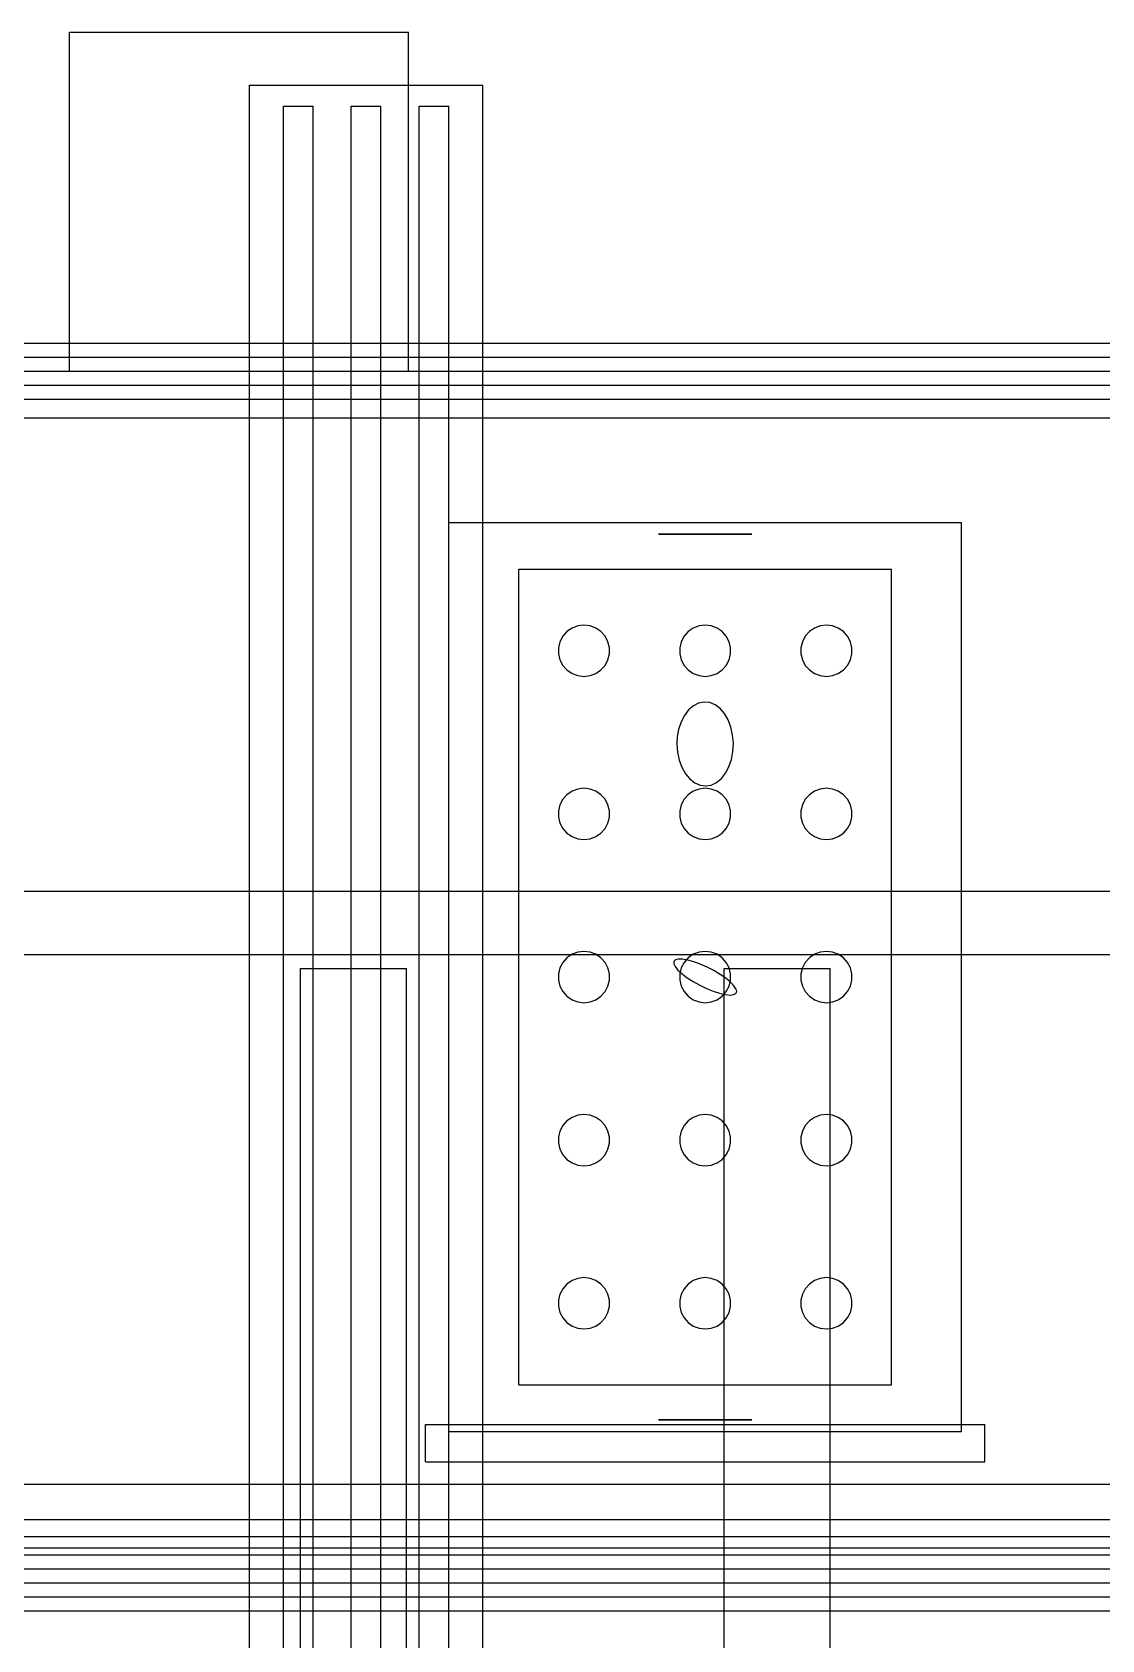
# Model space of a CAD drawing. Header units: millimetres. Extents: x -1355 to 669, y -1138 to 733.
# Drawn here: x -413.58 to -388.34, y 34.16 to 72.1 of the extents above; entities that cross this region are included whole.
import ezdxf

# ---------------------------------------------------------------- set-up
doc = ezdxf.new("R2010")
doc.units = ezdxf.units.MM
doc.layers.add('HIDDEN', color=8, linetype='Continuous')

msp = doc.modelspace()

# ---------------------------------------------------------------- linework, layer by layer
at = {"layer": 'HIDDEN'}
for points in [[(-412.7, 72.1), (-404.7, 72.1)], [(-412.7, 72.1), (-404.7, 72.1)], [(-412.7, 64.1), (-412.7, 72.1)], [(-412.7, 64.1), (-412.7, 72.1)], [(-404.7, 64.1), (-404.7, 72.1)], [(-404.7, 64.1), (-404.7, 72.1)], [(-408.45, 70.85), (-402.95, 70.85)], [(-408.45, 70.85), (-402.95, 70.85)], [(-408.45, 7.13), (-408.45, 70.85)], [(-408.45, 7.13), (-408.45, 70.85)], [(-402.95, 7.13), (-402.95, 70.85)], [(-402.95, 7.13), (-402.95, 70.85)], [(-407.65, 70.35), (-406.95, 70.35)], [(-407.65, 70.35), (-406.95, 70.35)], [(-407.65, 7.63), (-407.65, 70.35)], [(-407.65, 7.63), (-407.65, 70.35)], [(-406.95, 7.63), (-406.95, 70.35)], [(-406.95, 7.63), (-406.95, 70.35)], [(-406.05, 70.35), (-405.35, 70.35)], [(-406.05, 70.35), (-405.35, 70.35)], [(-406.05, 7.63), (-406.05, 70.35)], [(-406.05, 7.63), (-406.05, 70.35)], [(-405.35, 7.63), (-405.35, 70.35)], [(-405.35, 7.63), (-405.35, 70.35)], [(-404.45, 70.35), (-403.75, 70.35)], [(-404.45, 70.35), (-403.75, 70.35)], [(-404.45, 7.63), (-404.45, 70.35)], [(-404.45, 7.63), (-404.45, 70.35)], [(-403.75, 7.63), (-403.75, 70.35)], [(-403.75, 7.63), (-403.75, 70.35)], [(-432.9, 64.76), (-306.4, 64.76)], [(-432.9, 64.76), (-306.4, 64.76)], [(-432.9, 64.76), (-306.4, 64.76)], [(-432.9, 64.76), (-306.4, 64.76)], [(-432.9, 64.43), (-306.4, 64.43)], [(-432.9, 64.43), (-306.4, 64.43)], [(-432.9, 64.1), (-306.4, 64.1)], [(-432.9, 64.1), (-306.4, 64.1)], [(-432.9, 64.1), (-306.4, 64.1)], [(-432.9, 64.1), (-306.4, 64.1)], [(-432.9, 63.77), (-306.4, 63.77)], [(-432.9, 63.77), (-306.4, 63.77)], [(-412.7, 64.1), (-404.7, 64.1)], [(-412.7, 64.1), (-404.7, 64.1)], [(-432.9, 63.44), (-306.4, 63.44)], [(-432.9, 63.44), (-306.4, 63.44)], [(-432.9, 63.44), (-306.4, 63.44)], [(-432.9, 63.44), (-306.4, 63.44)], [(-432.9, 63), (-386.15, 63)], [(-432.9, 63), (-386.15, 63)], [(-403.75, 60.525), (-391.65, 60.525)], [(-403.75, 60.525), (-391.65, 60.525)], [(-403.75, 39.075), (-403.75, 60.525)], [(-403.75, 39.075), (-403.75, 60.525)], [(-391.65, 39.075), (-391.65, 60.525)], [(-391.65, 39.075), (-391.65, 60.525)], [(-398.8, 60.25), (-398.792, 60.25)], [(-398.792, 60.25), (-398.8, 60.25)], [(-398.792, 60.25), (-398.729, 60.25)], [(-398.729, 60.25), (-398.792, 60.25)], [(-398.729, 60.25), (-398.605, 60.25)], [(-398.605, 60.25), (-398.729, 60.25)], [(-398.605, 60.25), (-398.429, 60.25)], [(-398.429, 60.25), (-398.605, 60.25)], [(-398.429, 60.25), (-398.211, 60.25)], [(-398.211, 60.25), (-398.429, 60.25)], [(-398.211, 60.25), (-397.963, 60.25)], [(-397.963, 60.25), (-398.211, 60.25)], [(-397.963, 60.25), (-397.7, 60.25)], [(-397.7, 60.25), (-397.963, 60.25)], [(-397.437, 60.25), (-397.7, 60.25)], [(-397.7, 60.25), (-397.437, 60.25)], [(-397.189, 60.25), (-397.437, 60.25)], [(-397.437, 60.25), (-397.189, 60.25)], [(-396.971, 60.25), (-397.189, 60.25)], [(-397.189, 60.25), (-396.971, 60.25)], [(-396.795, 60.25), (-396.971, 60.25)], [(-396.971, 60.25), (-396.795, 60.25)], [(-396.671, 60.25), (-396.795, 60.25)], [(-396.795, 60.25), (-396.671, 60.25)], [(-396.608, 60.25), (-396.671, 60.25)], [(-396.671, 60.25), (-396.608, 60.25)], [(-396.6, 60.25), (-396.608, 60.25)], [(-396.608, 60.25), (-396.6, 60.25)], [(-402.1, 59.425), (-393.3, 59.425)], [(-402.1, 59.425), (-393.3, 59.425)], [(-402.1, 40.175), (-402.1, 59.425)], [(-402.1, 40.175), (-402.1, 59.425)], [(-402.1, 59.425), (-393.3, 59.425)], [(-402.1, 59.425), (-393.3, 59.425)], [(-402.1, 40.175), (-402.1, 59.425)], [(-402.1, 40.175), (-402.1, 59.425)], [(-402.1, 59.425), (-393.3, 59.425)], [(-402.1, 59.425), (-393.3, 59.425)], [(-402.1, 40.175), (-402.1, 59.425)], [(-402.1, 40.175), (-402.1, 59.425)], [(-402.1, 59.425), (-393.3, 59.425)], [(-402.1, 59.425), (-393.3, 59.425)], [(-402.1, 40.175), (-402.1, 59.425)], [(-402.1, 40.175), (-402.1, 59.425)], [(-402.1, 59.425), (-393.3, 59.425)], [(-402.1, 59.425), (-393.3, 59.425)], [(-402.1, 40.175), (-402.1, 59.425)], [(-402.1, 40.175), (-402.1, 59.425)], [(-402.1, 59.425), (-393.3, 59.425)], [(-402.1, 59.425), (-393.3, 59.425)], [(-402.1, 40.175), (-402.1, 59.425)], [(-402.1, 40.175), (-402.1, 59.425)], [(-402.1, 59.425), (-393.3, 59.425)], [(-402.1, 59.425), (-393.3, 59.425)], [(-402.1, 40.175), (-402.1, 59.425)], [(-402.1, 40.175), (-402.1, 59.425)], [(-402.1, 59.425), (-393.3, 59.425)], [(-402.1, 59.425), (-393.3, 59.425)], [(-402.1, 40.175), (-402.1, 59.425)], [(-402.1, 40.175), (-402.1, 59.425)], [(-402.1, 59.425), (-393.3, 59.425)], [(-402.1, 59.425), (-393.3, 59.425)], [(-402.1, 40.175), (-402.1, 59.425)], [(-402.1, 40.175), (-402.1, 59.425)], [(-402.1, 59.425), (-393.3, 59.425)], [(-402.1, 59.425), (-393.3, 59.425)], [(-402.1, 40.175), (-402.1, 59.425)], [(-402.1, 40.175), (-402.1, 59.425)], [(-402.1, 59.425), (-393.3, 59.425)], [(-402.1, 59.425), (-393.3, 59.425)], [(-402.1, 40.175), (-402.1, 59.425)], [(-402.1, 40.175), (-402.1, 59.425)], [(-402.1, 59.425), (-393.3, 59.425)], [(-402.1, 59.425), (-393.3, 59.425)], [(-402.1, 40.175), (-402.1, 59.425)], [(-402.1, 40.175), (-402.1, 59.425)], [(-402.1, 59.425), (-393.3, 59.425)], [(-402.1, 59.425), (-393.3, 59.425)], [(-402.1, 40.175), (-402.1, 59.425)], [(-402.1, 40.175), (-402.1, 59.425)], [(-402.1, 59.425), (-393.3, 59.425)], [(-402.1, 59.425), (-393.3, 59.425)], [(-402.1, 40.175), (-402.1, 59.425)], [(-402.1, 40.175), (-402.1, 59.425)], [(-402.1, 59.425), (-393.3, 59.425)], [(-402.1, 59.425), (-393.3, 59.425)], [(-402.1, 40.175), (-402.1, 59.425)], [(-402.1, 40.175), (-402.1, 59.425)], [(-402.1, 59.425), (-393.3, 59.425)], [(-402.1, 59.425), (-393.3, 59.425)], [(-402.1, 40.175), (-402.1, 59.425)], [(-402.1, 40.175), (-402.1, 59.425)], [(-402.1, 59.425), (-393.3, 59.425)], [(-402.1, 59.425), (-393.3, 59.425)], [(-402.1, 40.175), (-402.1, 59.425)], [(-402.1, 40.175), (-402.1, 59.425)], [(-402.1, 59.425), (-393.3, 59.425)], [(-402.1, 59.425), (-393.3, 59.425)], [(-402.1, 40.175), (-402.1, 59.425)], [(-402.1, 40.175), (-402.1, 59.425)], [(-402.1, 59.425), (-393.3, 59.425)], [(-402.1, 59.425), (-393.3, 59.425)], [(-402.1, 40.175), (-402.1, 59.425)], [(-402.1, 40.175), (-402.1, 59.425)], [(-402.1, 59.425), (-393.3, 59.425)], [(-402.1, 59.425), (-393.3, 59.425)], [(-402.1, 40.175), (-402.1, 59.425)], [(-402.1, 40.175), (-402.1, 59.425)], [(-402.1, 59.425), (-393.3, 59.425)], [(-402.1, 59.425), (-393.3, 59.425)], [(-402.1, 40.175), (-402.1, 59.425)], [(-402.1, 40.175), (-402.1, 59.425)], [(-402.1, 59.425), (-393.3, 59.425)], [(-402.1, 59.425), (-393.3, 59.425)], [(-402.1, 40.175), (-402.1, 59.425)], [(-402.1, 40.175), (-402.1, 59.425)], [(-402.1, 59.425), (-393.3, 59.425)], [(-402.1, 59.425), (-393.3, 59.425)], [(-402.1, 40.175), (-402.1, 59.425)], [(-402.1, 40.175), (-402.1, 59.425)], [(-402.1, 59.425), (-393.3, 59.425)], [(-402.1, 59.425), (-393.3, 59.425)], [(-402.1, 40.175), (-402.1, 59.425)], [(-402.1, 40.175), (-402.1, 59.425)], [(-402.1, 59.425), (-393.3, 59.425)], [(-402.1, 59.425), (-393.3, 59.425)], [(-402.1, 40.175), (-402.1, 59.425)], [(-402.1, 40.175), (-402.1, 59.425)], [(-402.1, 59.425), (-393.3, 59.425)], [(-402.1, 59.425), (-393.3, 59.425)], [(-402.1, 40.175), (-402.1, 59.425)], [(-402.1, 40.175), (-402.1, 59.425)], [(-393.3, 40.175), (-393.3, 59.425)], [(-393.3, 40.175), (-393.3, 59.425)], [(-393.3, 40.175), (-393.3, 59.425)], [(-393.3, 40.175), (-393.3, 59.425)], [(-393.3, 40.175), (-393.3, 59.425)], [(-393.3, 40.175), (-393.3, 59.425)], [(-393.3, 40.175), (-393.3, 59.425)], [(-393.3, 40.175), (-393.3, 59.425)], [(-393.3, 40.175), (-393.3, 59.425)], [(-393.3, 40.175), (-393.3, 59.425)], [(-393.3, 40.175), (-393.3, 59.425)], [(-393.3, 40.175), (-393.3, 59.425)], [(-393.3, 40.175), (-393.3, 59.425)], [(-393.3, 40.175), (-393.3, 59.425)], [(-393.3, 40.175), (-393.3, 59.425)], [(-393.3, 40.175), (-393.3, 59.425)], [(-393.3, 40.175), (-393.3, 59.425)], [(-393.3, 40.175), (-393.3, 59.425)], [(-393.3, 40.175), (-393.3, 59.425)], [(-393.3, 40.175), (-393.3, 59.425)], [(-393.3, 40.175), (-393.3, 59.425)], [(-393.3, 40.175), (-393.3, 59.425)], [(-393.3, 40.175), (-393.3, 59.425)], [(-393.3, 40.175), (-393.3, 59.425)], [(-393.3, 40.175), (-393.3, 59.425)], [(-393.3, 40.175), (-393.3, 59.425)], [(-393.3, 40.175), (-393.3, 59.425)], [(-393.3, 40.175), (-393.3, 59.425)], [(-393.3, 40.175), (-393.3, 59.425)], [(-393.3, 40.175), (-393.3, 59.425)], [(-393.3, 40.175), (-393.3, 59.425)], [(-393.3, 40.175), (-393.3, 59.425)], [(-393.3, 40.175), (-393.3, 59.425)], [(-393.3, 40.175), (-393.3, 59.425)], [(-393.3, 40.175), (-393.3, 59.425)], [(-393.3, 40.175), (-393.3, 59.425)], [(-393.3, 40.175), (-393.3, 59.425)], [(-393.3, 40.175), (-393.3, 59.425)], [(-393.3, 40.175), (-393.3, 59.425)], [(-393.3, 40.175), (-393.3, 59.425)], [(-393.3, 40.175), (-393.3, 59.425)], [(-393.3, 40.175), (-393.3, 59.425)], [(-393.3, 40.175), (-393.3, 59.425)], [(-393.3, 40.175), (-393.3, 59.425)], [(-393.3, 40.175), (-393.3, 59.425)], [(-393.3, 40.175), (-393.3, 59.425)], [(-393.3, 40.175), (-393.3, 59.425)], [(-393.3, 40.175), (-393.3, 59.425)], [(-393.3, 40.175), (-393.3, 59.425)], [(-393.3, 40.175), (-393.3, 59.425)], [(-393.3, 40.175), (-393.3, 59.425)], [(-393.3, 40.175), (-393.3, 59.425)], [(-400.705, 58.087), (-400.841, 58.036)], [(-400.705, 58.087), (-400.841, 58.036)], [(-400.56, 58.105), (-400.705, 58.087)], [(-400.56, 58.105), (-400.705, 58.087)], [(-400.415, 58.087), (-400.56, 58.105)], [(-400.415, 58.087), (-400.56, 58.105)], [(-400.279, 58.036), (-400.415, 58.087)], [(-400.279, 58.036), (-400.415, 58.087)], [(-397.845, 58.087), (-397.981, 58.036)], [(-397.845, 58.087), (-397.981, 58.036)], [(-397.7, 58.105), (-397.845, 58.087)], [(-397.7, 58.105), (-397.845, 58.087)], [(-397.555, 58.087), (-397.7, 58.105)], [(-397.555, 58.087), (-397.7, 58.105)], [(-397.419, 58.036), (-397.555, 58.087)], [(-397.419, 58.036), (-397.555, 58.087)], [(-394.985, 58.087), (-395.121, 58.036)], [(-394.985, 58.087), (-395.121, 58.036)], [(-394.84, 58.105), (-394.985, 58.087)], [(-394.84, 58.105), (-394.985, 58.087)], [(-394.695, 58.087), (-394.84, 58.105)], [(-394.695, 58.087), (-394.84, 58.105)], [(-394.559, 58.036), (-394.695, 58.087)], [(-394.559, 58.036), (-394.695, 58.087)], [(-401.126, 57.715), (-401.161, 57.573)], [(-401.126, 57.715), (-401.161, 57.573)], [(-401.058, 57.844), (-401.126, 57.715)], [(-401.058, 57.844), (-401.126, 57.715)], [(-400.961, 57.953), (-401.058, 57.844)], [(-400.961, 57.953), (-401.058, 57.844)], [(-400.841, 58.036), (-400.961, 57.953)], [(-400.841, 58.036), (-400.961, 57.953)], [(-400.159, 57.953), (-400.279, 58.036)], [(-400.159, 57.953), (-400.279, 58.036)], [(-400.062, 57.844), (-400.159, 57.953)], [(-400.062, 57.844), (-400.159, 57.953)], [(-399.994, 57.715), (-400.062, 57.844)], [(-399.994, 57.715), (-400.062, 57.844)], [(-399.959, 57.573), (-399.994, 57.715)], [(-399.959, 57.573), (-399.994, 57.715)], [(-398.266, 57.715), (-398.301, 57.573)], [(-398.266, 57.715), (-398.301, 57.573)], [(-398.198, 57.844), (-398.266, 57.715)], [(-398.198, 57.844), (-398.266, 57.715)], [(-398.101, 57.953), (-398.198, 57.844)], [(-398.101, 57.953), (-398.198, 57.844)], [(-397.981, 58.036), (-398.101, 57.953)], [(-397.981, 58.036), (-398.101, 57.953)], [(-397.299, 57.953), (-397.419, 58.036)], [(-397.299, 57.953), (-397.419, 58.036)], [(-397.202, 57.844), (-397.299, 57.953)], [(-397.202, 57.844), (-397.299, 57.953)], [(-397.134, 57.715), (-397.202, 57.844)], [(-397.134, 57.715), (-397.202, 57.844)], [(-397.099, 57.573), (-397.134, 57.715)], [(-397.099, 57.573), (-397.134, 57.715)], [(-395.406, 57.715), (-395.441, 57.573)], [(-395.406, 57.715), (-395.441, 57.573)], [(-395.338, 57.844), (-395.406, 57.715)], [(-395.338, 57.844), (-395.406, 57.715)], [(-395.241, 57.953), (-395.338, 57.844)], [(-395.241, 57.953), (-395.338, 57.844)], [(-395.121, 58.036), (-395.241, 57.953)], [(-395.121, 58.036), (-395.241, 57.953)], [(-394.439, 57.953), (-394.559, 58.036)], [(-394.439, 57.953), (-394.559, 58.036)], [(-394.342, 57.844), (-394.439, 57.953)], [(-394.342, 57.844), (-394.439, 57.953)], [(-394.274, 57.715), (-394.342, 57.844)], [(-394.274, 57.715), (-394.342, 57.844)], [(-394.239, 57.573), (-394.274, 57.715)], [(-394.239, 57.573), (-394.274, 57.715)], [(-401.161, 57.573), (-401.161, 57.427)], [(-401.161, 57.573), (-401.161, 57.427)], [(-401.161, 57.427), (-401.126, 57.285)], [(-401.161, 57.427), (-401.126, 57.285)], [(-399.994, 57.285), (-399.959, 57.427)], [(-399.994, 57.285), (-399.959, 57.427)], [(-399.959, 57.427), (-399.959, 57.573)], [(-399.959, 57.427), (-399.959, 57.573)], [(-398.301, 57.573), (-398.301, 57.427)], [(-398.301, 57.573), (-398.301, 57.427)], [(-398.301, 57.427), (-398.266, 57.285)], [(-398.301, 57.427), (-398.266, 57.285)], [(-397.134, 57.285), (-397.099, 57.427)], [(-397.134, 57.285), (-397.099, 57.427)], [(-397.099, 57.427), (-397.099, 57.573)], [(-397.099, 57.427), (-397.099, 57.573)], [(-395.441, 57.573), (-395.441, 57.427)], [(-395.441, 57.573), (-395.441, 57.427)], [(-395.441, 57.427), (-395.406, 57.285)], [(-395.441, 57.427), (-395.406, 57.285)], [(-394.274, 57.285), (-394.239, 57.427)], [(-394.274, 57.285), (-394.239, 57.427)], [(-394.239, 57.427), (-394.239, 57.573)], [(-394.239, 57.427), (-394.239, 57.573)], [(-401.126, 57.285), (-401.058, 57.156)], [(-401.126, 57.285), (-401.058, 57.156)], [(-401.058, 57.156), (-400.961, 57.047)], [(-401.058, 57.156), (-400.961, 57.047)], [(-400.961, 57.047), (-400.841, 56.964)], [(-400.961, 57.047), (-400.841, 56.964)], [(-400.841, 56.964), (-400.705, 56.913)], [(-400.841, 56.964), (-400.705, 56.913)], [(-400.415, 56.913), (-400.279, 56.964)], [(-400.415, 56.913), (-400.279, 56.964)], [(-400.279, 56.964), (-400.159, 57.047)], [(-400.279, 56.964), (-400.159, 57.047)], [(-400.159, 57.047), (-400.062, 57.156)], [(-400.159, 57.047), (-400.062, 57.156)], [(-400.062, 57.156), (-399.994, 57.285)], [(-400.062, 57.156), (-399.994, 57.285)], [(-398.266, 57.285), (-398.198, 57.156)], [(-398.266, 57.285), (-398.198, 57.156)], [(-398.198, 57.156), (-398.101, 57.047)], [(-398.198, 57.156), (-398.101, 57.047)], [(-398.101, 57.047), (-397.981, 56.964)], [(-398.101, 57.047), (-397.981, 56.964)], [(-397.981, 56.964), (-397.845, 56.913)], [(-397.981, 56.964), (-397.845, 56.913)], [(-397.555, 56.913), (-397.419, 56.964)], [(-397.555, 56.913), (-397.419, 56.964)], [(-397.419, 56.964), (-397.299, 57.047)], [(-397.419, 56.964), (-397.299, 57.047)], [(-397.299, 57.047), (-397.202, 57.156)], [(-397.299, 57.047), (-397.202, 57.156)], [(-397.202, 57.156), (-397.134, 57.285)], [(-397.202, 57.156), (-397.134, 57.285)], [(-395.406, 57.285), (-395.338, 57.156)], [(-395.406, 57.285), (-395.338, 57.156)], [(-395.338, 57.156), (-395.241, 57.047)], [(-395.338, 57.156), (-395.241, 57.047)], [(-395.241, 57.047), (-395.121, 56.964)], [(-395.241, 57.047), (-395.121, 56.964)], [(-395.121, 56.964), (-394.985, 56.913)], [(-395.121, 56.964), (-394.985, 56.913)], [(-394.695, 56.913), (-394.559, 56.964)], [(-394.695, 56.913), (-394.559, 56.964)], [(-394.559, 56.964), (-394.439, 57.047)], [(-394.559, 56.964), (-394.439, 57.047)], [(-394.439, 57.047), (-394.342, 57.156)], [(-394.439, 57.047), (-394.342, 57.156)], [(-394.342, 57.156), (-394.274, 57.285)], [(-394.342, 57.156), (-394.274, 57.285)], [(-400.705, 56.913), (-400.56, 56.895)], [(-400.705, 56.913), (-400.56, 56.895)], [(-400.56, 56.895), (-400.415, 56.913)], [(-400.56, 56.895), (-400.415, 56.913)], [(-397.845, 56.913), (-397.7, 56.895)], [(-397.845, 56.913), (-397.7, 56.895)], [(-397.7, 56.895), (-397.555, 56.913)], [(-397.7, 56.895), (-397.555, 56.913)], [(-394.985, 56.913), (-394.84, 56.895)], [(-394.985, 56.913), (-394.84, 56.895)], [(-394.84, 56.895), (-394.695, 56.913)], [(-394.84, 56.895), (-394.695, 56.913)], [(-397.979, 56.202), (-398.093, 56.105)], [(-397.855, 56.265), (-397.979, 56.202)], [(-397.721, 56.29), (-397.855, 56.265)], [(-397.593, 56.276), (-397.721, 56.29)], [(-397.466, 56.224), (-397.593, 56.276)], [(-397.348, 56.136), (-397.466, 56.224)], [(-398.27, 55.82), (-398.326, 55.645)], [(-398.191, 55.975), (-398.27, 55.82)], [(-398.093, 56.105), (-398.191, 55.975)], [(-397.244, 56.016), (-397.348, 56.136)], [(-397.158, 55.868), (-397.244, 56.016)], [(-397.092, 55.697), (-397.158, 55.868)], [(-398.357, 55.475), (-398.366, 55.3)], [(-398.326, 55.645), (-398.357, 55.475)], [(-397.051, 55.512), (-397.092, 55.697)], [(-397.034, 55.318), (-397.051, 55.512)], [(-398.366, 55.3), (-398.352, 55.108)], [(-398.352, 55.108), (-398.313, 54.922)], [(-397.079, 54.936), (-397.044, 55.123)], [(-397.044, 55.123), (-397.034, 55.318)], [(-398.313, 54.922), (-398.251, 54.75)], [(-398.251, 54.75), (-398.166, 54.599)], [(-397.219, 54.61), (-397.138, 54.762)], [(-397.138, 54.762), (-397.079, 54.936)], [(-398.166, 54.599), (-398.063, 54.475)], [(-398.063, 54.475), (-397.946, 54.383)], [(-397.946, 54.383), (-397.82, 54.328)], [(-397.82, 54.328), (-397.679, 54.31)], [(-397.679, 54.31), (-397.558, 54.331)], [(-397.558, 54.331), (-397.433, 54.39)], [(-397.433, 54.39), (-397.318, 54.484)], [(-397.318, 54.484), (-397.219, 54.61)], [(-401.058, 53.994), (-401.126, 53.865)], [(-401.058, 53.994), (-401.126, 53.865)], [(-400.961, 54.103), (-401.058, 53.994)], [(-400.961, 54.103), (-401.058, 53.994)], [(-400.841, 54.186), (-400.961, 54.103)], [(-400.841, 54.186), (-400.961, 54.103)], [(-400.705, 54.237), (-400.841, 54.186)], [(-400.705, 54.237), (-400.841, 54.186)], [(-400.56, 54.255), (-400.705, 54.237)], [(-400.56, 54.255), (-400.705, 54.237)], [(-400.415, 54.237), (-400.56, 54.255)], [(-400.415, 54.237), (-400.56, 54.255)], [(-400.279, 54.186), (-400.415, 54.237)], [(-400.279, 54.186), (-400.415, 54.237)], [(-400.159, 54.103), (-400.279, 54.186)], [(-400.159, 54.103), (-400.279, 54.186)], [(-400.062, 53.994), (-400.159, 54.103)], [(-400.062, 53.994), (-400.159, 54.103)], [(-399.994, 53.865), (-400.062, 53.994)], [(-399.994, 53.865), (-400.062, 53.994)], [(-398.198, 53.994), (-398.266, 53.865)], [(-398.198, 53.994), (-398.266, 53.865)], [(-398.101, 54.103), (-398.198, 53.994)], [(-398.101, 54.103), (-398.198, 53.994)], [(-397.981, 54.186), (-398.101, 54.103)], [(-397.981, 54.186), (-398.101, 54.103)], [(-397.845, 54.237), (-397.981, 54.186)], [(-397.845, 54.237), (-397.981, 54.186)], [(-397.7, 54.255), (-397.845, 54.237)], [(-397.7, 54.255), (-397.845, 54.237)], [(-397.555, 54.237), (-397.7, 54.255)], [(-397.555, 54.237), (-397.7, 54.255)], [(-397.419, 54.186), (-397.555, 54.237)], [(-397.419, 54.186), (-397.555, 54.237)], [(-397.299, 54.103), (-397.419, 54.186)], [(-397.299, 54.103), (-397.419, 54.186)], [(-397.202, 53.994), (-397.299, 54.103)], [(-397.202, 53.994), (-397.299, 54.103)], [(-397.134, 53.865), (-397.202, 53.994)], [(-397.134, 53.865), (-397.202, 53.994)], [(-395.338, 53.994), (-395.406, 53.865)], [(-395.338, 53.994), (-395.406, 53.865)], [(-395.241, 54.103), (-395.338, 53.994)], [(-395.241, 54.103), (-395.338, 53.994)], [(-395.121, 54.186), (-395.241, 54.103)], [(-395.121, 54.186), (-395.241, 54.103)], [(-394.985, 54.237), (-395.121, 54.186)], [(-394.985, 54.237), (-395.121, 54.186)], [(-394.84, 54.255), (-394.985, 54.237)], [(-394.84, 54.255), (-394.985, 54.237)], [(-394.695, 54.237), (-394.84, 54.255)], [(-394.695, 54.237), (-394.84, 54.255)], [(-394.559, 54.186), (-394.695, 54.237)], [(-394.559, 54.186), (-394.695, 54.237)], [(-394.439, 54.103), (-394.559, 54.186)], [(-394.439, 54.103), (-394.559, 54.186)], [(-394.342, 53.994), (-394.439, 54.103)], [(-394.342, 53.994), (-394.439, 54.103)], [(-394.274, 53.865), (-394.342, 53.994)], [(-394.274, 53.865), (-394.342, 53.994)], [(-401.126, 53.865), (-401.161, 53.723)], [(-401.126, 53.865), (-401.161, 53.723)], [(-401.161, 53.723), (-401.161, 53.577)], [(-401.161, 53.723), (-401.161, 53.577)], [(-401.161, 53.577), (-401.126, 53.435)], [(-401.161, 53.577), (-401.126, 53.435)], [(-399.959, 53.723), (-399.994, 53.865)], [(-399.959, 53.723), (-399.994, 53.865)], [(-399.994, 53.435), (-399.959, 53.577)], [(-399.994, 53.435), (-399.959, 53.577)], [(-399.959, 53.577), (-399.959, 53.723)], [(-399.959, 53.577), (-399.959, 53.723)], [(-398.266, 53.865), (-398.301, 53.723)], [(-398.266, 53.865), (-398.301, 53.723)], [(-398.301, 53.723), (-398.301, 53.577)], [(-398.301, 53.723), (-398.301, 53.577)], [(-398.301, 53.577), (-398.266, 53.435)], [(-398.301, 53.577), (-398.266, 53.435)], [(-397.099, 53.723), (-397.134, 53.865)], [(-397.099, 53.723), (-397.134, 53.865)], [(-397.134, 53.435), (-397.099, 53.577)], [(-397.134, 53.435), (-397.099, 53.577)], [(-397.099, 53.577), (-397.099, 53.723)], [(-397.099, 53.577), (-397.099, 53.723)], [(-395.406, 53.865), (-395.441, 53.723)], [(-395.406, 53.865), (-395.441, 53.723)], [(-395.441, 53.723), (-395.441, 53.577)], [(-395.441, 53.723), (-395.441, 53.577)], [(-395.441, 53.577), (-395.406, 53.435)], [(-395.441, 53.577), (-395.406, 53.435)], [(-394.239, 53.723), (-394.274, 53.865)], [(-394.239, 53.723), (-394.274, 53.865)], [(-394.274, 53.435), (-394.239, 53.577)], [(-394.274, 53.435), (-394.239, 53.577)], [(-394.239, 53.577), (-394.239, 53.723)], [(-394.239, 53.577), (-394.239, 53.723)], [(-401.126, 53.435), (-401.058, 53.306)], [(-401.126, 53.435), (-401.058, 53.306)], [(-401.058, 53.306), (-400.961, 53.197)], [(-401.058, 53.306), (-400.961, 53.197)], [(-400.961, 53.197), (-400.841, 53.114)], [(-400.961, 53.197), (-400.841, 53.114)], [(-400.279, 53.114), (-400.159, 53.197)], [(-400.279, 53.114), (-400.159, 53.197)], [(-400.159, 53.197), (-400.062, 53.306)], [(-400.159, 53.197), (-400.062, 53.306)], [(-400.062, 53.306), (-399.994, 53.435)], [(-400.062, 53.306), (-399.994, 53.435)], [(-398.266, 53.435), (-398.198, 53.306)], [(-398.266, 53.435), (-398.198, 53.306)], [(-398.198, 53.306), (-398.101, 53.197)], [(-398.198, 53.306), (-398.101, 53.197)], [(-398.101, 53.197), (-397.981, 53.114)], [(-398.101, 53.197), (-397.981, 53.114)], [(-397.419, 53.114), (-397.299, 53.197)], [(-397.419, 53.114), (-397.299, 53.197)], [(-397.299, 53.197), (-397.202, 53.306)], [(-397.299, 53.197), (-397.202, 53.306)], [(-397.202, 53.306), (-397.134, 53.435)], [(-397.202, 53.306), (-397.134, 53.435)], [(-395.406, 53.435), (-395.338, 53.306)], [(-395.406, 53.435), (-395.338, 53.306)], [(-395.338, 53.306), (-395.241, 53.197)], [(-395.338, 53.306), (-395.241, 53.197)], [(-395.241, 53.197), (-395.121, 53.114)], [(-395.241, 53.197), (-395.121, 53.114)], [(-394.559, 53.114), (-394.439, 53.197)], [(-394.559, 53.114), (-394.439, 53.197)], [(-394.439, 53.197), (-394.342, 53.306)], [(-394.439, 53.197), (-394.342, 53.306)], [(-394.342, 53.306), (-394.274, 53.435)], [(-394.342, 53.306), (-394.274, 53.435)], [(-400.841, 53.114), (-400.705, 53.063)], [(-400.841, 53.114), (-400.705, 53.063)], [(-400.705, 53.063), (-400.56, 53.045)], [(-400.705, 53.063), (-400.56, 53.045)], [(-400.56, 53.045), (-400.415, 53.063)], [(-400.56, 53.045), (-400.415, 53.063)], [(-400.415, 53.063), (-400.279, 53.114)], [(-400.415, 53.063), (-400.279, 53.114)], [(-397.981, 53.114), (-397.845, 53.063)], [(-397.981, 53.114), (-397.845, 53.063)], [(-397.845, 53.063), (-397.7, 53.045)], [(-397.845, 53.063), (-397.7, 53.045)], [(-397.7, 53.045), (-397.555, 53.063)], [(-397.7, 53.045), (-397.555, 53.063)], [(-397.555, 53.063), (-397.419, 53.114)], [(-397.555, 53.063), (-397.419, 53.114)], [(-395.121, 53.114), (-394.985, 53.063)], [(-395.121, 53.114), (-394.985, 53.063)], [(-394.985, 53.063), (-394.84, 53.045)], [(-394.985, 53.063), (-394.84, 53.045)], [(-394.84, 53.045), (-394.695, 53.063)], [(-394.84, 53.045), (-394.695, 53.063)], [(-394.695, 53.063), (-394.559, 53.114)], [(-394.695, 53.063), (-394.559, 53.114)], [(-476, 51.83), (-351.8, 51.83)], [(-476, 51.83), (-351.8, 51.83)], [(-476, 50.33), (-351.8, 50.33)], [(-476, 50.33), (-351.8, 50.33)], [(-401.058, 50.144), (-401.126, 50.015)], [(-401.058, 50.144), (-401.126, 50.015)], [(-400.961, 50.253), (-401.058, 50.144)], [(-400.961, 50.253), (-401.058, 50.144)], [(-400.841, 50.336), (-400.961, 50.253)], [(-400.841, 50.336), (-400.961, 50.253)], [(-400.705, 50.387), (-400.841, 50.336)], [(-400.705, 50.387), (-400.841, 50.336)], [(-400.56, 50.405), (-400.705, 50.387)], [(-400.56, 50.405), (-400.705, 50.387)], [(-400.415, 50.387), (-400.56, 50.405)], [(-400.415, 50.387), (-400.56, 50.405)], [(-400.279, 50.336), (-400.415, 50.387)], [(-400.279, 50.336), (-400.415, 50.387)], [(-400.159, 50.253), (-400.279, 50.336)], [(-400.159, 50.253), (-400.279, 50.336)], [(-400.062, 50.144), (-400.159, 50.253)], [(-400.062, 50.144), (-400.159, 50.253)], [(-399.994, 50.015), (-400.062, 50.144)], [(-399.994, 50.015), (-400.062, 50.144)], [(-398.438, 50.168), (-398.44, 50.113)], [(-398.44, 50.113), (-398.407, 50.045)], [(-398.435, 50.174), (-398.438, 50.168)], [(-398.402, 50.205), (-398.435, 50.174)], [(-398.333, 50.223), (-398.402, 50.205)], [(-398.235, 50.221), (-398.333, 50.223)], [(-398.198, 50.144), (-398.266, 50.015)], [(-398.198, 50.144), (-398.266, 50.015)], [(-398.112, 50.2), (-398.235, 50.221)], [(-398.101, 50.253), (-398.198, 50.144)], [(-398.101, 50.253), (-398.198, 50.144)], [(-397.969, 50.16), (-398.112, 50.2)], [(-397.981, 50.336), (-398.101, 50.253)], [(-397.981, 50.336), (-398.101, 50.253)], [(-397.845, 50.387), (-397.981, 50.336)], [(-397.845, 50.387), (-397.981, 50.336)], [(-397.814, 50.103), (-397.969, 50.16)], [(-397.7, 50.405), (-397.845, 50.387)], [(-397.7, 50.405), (-397.845, 50.387)], [(-397.653, 50.032), (-397.814, 50.103)], [(-397.555, 50.387), (-397.7, 50.405)], [(-397.555, 50.387), (-397.7, 50.405)], [(-397.419, 50.336), (-397.555, 50.387)], [(-397.419, 50.336), (-397.555, 50.387)], [(-397.299, 50.253), (-397.419, 50.336)], [(-397.299, 50.253), (-397.419, 50.336)], [(-397.202, 50.144), (-397.299, 50.253)], [(-397.202, 50.144), (-397.299, 50.253)], [(-397.134, 50.015), (-397.202, 50.144)], [(-397.134, 50.015), (-397.202, 50.144)], [(-395.338, 50.144), (-395.406, 50.015)], [(-395.338, 50.144), (-395.406, 50.015)], [(-395.241, 50.253), (-395.338, 50.144)], [(-395.241, 50.253), (-395.338, 50.144)], [(-395.121, 50.336), (-395.241, 50.253)], [(-395.121, 50.336), (-395.241, 50.253)], [(-394.985, 50.387), (-395.121, 50.336)], [(-394.985, 50.387), (-395.121, 50.336)], [(-394.84, 50.405), (-394.985, 50.387)], [(-394.84, 50.405), (-394.985, 50.387)], [(-394.695, 50.387), (-394.84, 50.405)], [(-394.695, 50.387), (-394.84, 50.405)], [(-394.559, 50.336), (-394.695, 50.387)], [(-394.559, 50.336), (-394.695, 50.387)], [(-394.439, 50.253), (-394.559, 50.336)], [(-394.439, 50.253), (-394.559, 50.336)], [(-394.342, 50.144), (-394.439, 50.253)], [(-394.342, 50.144), (-394.439, 50.253)], [(-394.274, 50.015), (-394.342, 50.144)], [(-394.274, 50.015), (-394.342, 50.144)], [(-407.25, 50), (-404.75, 50)], [(-407.25, 50), (-404.75, 50)], [(-407.25, 26), (-407.25, 50)], [(-407.25, 26), (-407.25, 50)], [(-404.75, 26), (-404.75, 50)], [(-404.75, 26), (-404.75, 50)], [(-401.126, 50.015), (-401.161, 49.873)], [(-401.126, 50.015), (-401.161, 49.873)], [(-401.161, 49.873), (-401.161, 49.727)], [(-401.161, 49.873), (-401.161, 49.727)], [(-401.161, 49.727), (-401.126, 49.585)], [(-401.161, 49.727), (-401.126, 49.585)], [(-399.959, 49.873), (-399.994, 50.015)], [(-399.959, 49.873), (-399.994, 50.015)], [(-399.994, 49.585), (-399.959, 49.727)], [(-399.994, 49.585), (-399.959, 49.727)], [(-399.959, 49.727), (-399.959, 49.873)], [(-399.959, 49.727), (-399.959, 49.873)], [(-398.407, 50.045), (-398.341, 49.964)], [(-398.341, 49.964), (-398.246, 49.877)], [(-398.266, 50.015), (-398.301, 49.873)], [(-398.266, 50.015), (-398.301, 49.873)], [(-398.301, 49.873), (-398.301, 49.727)], [(-398.301, 49.873), (-398.301, 49.727)], [(-398.301, 49.727), (-398.266, 49.585)], [(-398.301, 49.727), (-398.266, 49.585)], [(-398.246, 49.877), (-398.125, 49.785)], [(-398.125, 49.785), (-397.984, 49.694)], [(-397.494, 49.951), (-397.653, 50.032)], [(-397.345, 49.862), (-397.494, 49.951)], [(-397.213, 49.77), (-397.345, 49.862)], [(-397.25, 50), (-394.75, 50)], [(-397.25, 50), (-394.75, 50)], [(-397.25, 26), (-397.25, 50)], [(-397.25, 26), (-397.25, 50)], [(-397.104, 49.68), (-397.213, 49.77)], [(-397.099, 49.873), (-397.134, 50.015)], [(-397.099, 49.873), (-397.134, 50.015)], [(-397.134, 49.585), (-397.099, 49.727)], [(-397.134, 49.585), (-397.099, 49.727)], [(-397.099, 49.727), (-397.099, 49.873)], [(-397.099, 49.727), (-397.099, 49.873)], [(-395.406, 50.015), (-395.441, 49.873)], [(-395.406, 50.015), (-395.441, 49.873)], [(-395.441, 49.873), (-395.441, 49.727)], [(-395.441, 49.873), (-395.441, 49.727)], [(-395.441, 49.727), (-395.406, 49.585)], [(-395.441, 49.727), (-395.406, 49.585)], [(-394.75, 26), (-394.75, 50)], [(-394.75, 26), (-394.75, 50)], [(-394.239, 49.873), (-394.274, 50.015)], [(-394.239, 49.873), (-394.274, 50.015)], [(-394.274, 49.585), (-394.239, 49.727)], [(-394.274, 49.585), (-394.239, 49.727)], [(-394.239, 49.727), (-394.239, 49.873)], [(-394.239, 49.727), (-394.239, 49.873)], [(-401.126, 49.585), (-401.058, 49.456)], [(-401.126, 49.585), (-401.058, 49.456)], [(-401.058, 49.456), (-400.961, 49.347)], [(-401.058, 49.456), (-400.961, 49.347)], [(-400.961, 49.347), (-400.841, 49.264)], [(-400.961, 49.347), (-400.841, 49.264)], [(-400.279, 49.264), (-400.159, 49.347)], [(-400.279, 49.264), (-400.159, 49.347)], [(-400.159, 49.347), (-400.062, 49.456)], [(-400.159, 49.347), (-400.062, 49.456)], [(-400.062, 49.456), (-399.994, 49.585)], [(-400.062, 49.456), (-399.994, 49.585)], [(-398.266, 49.585), (-398.198, 49.456)], [(-398.266, 49.585), (-398.198, 49.456)], [(-398.198, 49.456), (-398.101, 49.347)], [(-398.198, 49.456), (-398.101, 49.347)], [(-398.101, 49.347), (-397.981, 49.264)], [(-398.101, 49.347), (-397.981, 49.264)], [(-397.984, 49.694), (-397.829, 49.608)], [(-397.829, 49.608), (-397.669, 49.532)], [(-397.669, 49.532), (-397.51, 49.467)], [(-397.51, 49.467), (-397.36, 49.418)], [(-397.419, 49.264), (-397.299, 49.347)], [(-397.419, 49.264), (-397.299, 49.347)], [(-397.36, 49.418), (-397.225, 49.387)], [(-397.299, 49.347), (-397.202, 49.456)], [(-397.299, 49.347), (-397.202, 49.456)], [(-397.225, 49.387), (-397.113, 49.375)], [(-397.202, 49.456), (-397.134, 49.585)], [(-397.202, 49.456), (-397.134, 49.585)], [(-397.113, 49.375), (-397.029, 49.384)], [(-397.022, 49.595), (-397.104, 49.68)], [(-397.029, 49.384), (-396.976, 49.411)], [(-396.973, 49.521), (-397.022, 49.595)], [(-396.976, 49.411), (-396.965, 49.426)], [(-396.96, 49.487), (-396.973, 49.521)], [(-396.965, 49.426), (-396.956, 49.457)], [(-396.956, 49.457), (-396.96, 49.487)], [(-395.406, 49.585), (-395.338, 49.456)], [(-395.406, 49.585), (-395.338, 49.456)], [(-395.338, 49.456), (-395.241, 49.347)], [(-395.338, 49.456), (-395.241, 49.347)], [(-395.241, 49.347), (-395.121, 49.264)], [(-395.241, 49.347), (-395.121, 49.264)], [(-394.559, 49.264), (-394.439, 49.347)], [(-394.559, 49.264), (-394.439, 49.347)], [(-394.439, 49.347), (-394.342, 49.456)], [(-394.439, 49.347), (-394.342, 49.456)], [(-394.342, 49.456), (-394.274, 49.585)], [(-394.342, 49.456), (-394.274, 49.585)], [(-400.841, 49.264), (-400.705, 49.213)], [(-400.841, 49.264), (-400.705, 49.213)], [(-400.705, 49.213), (-400.56, 49.195)], [(-400.705, 49.213), (-400.56, 49.195)], [(-400.56, 49.195), (-400.415, 49.213)], [(-400.56, 49.195), (-400.415, 49.213)], [(-400.415, 49.213), (-400.279, 49.264)], [(-400.415, 49.213), (-400.279, 49.264)], [(-397.981, 49.264), (-397.845, 49.213)], [(-397.981, 49.264), (-397.845, 49.213)], [(-397.845, 49.213), (-397.7, 49.195)], [(-397.845, 49.213), (-397.7, 49.195)], [(-397.7, 49.195), (-397.555, 49.213)], [(-397.7, 49.195), (-397.555, 49.213)], [(-397.555, 49.213), (-397.419, 49.264)], [(-397.555, 49.213), (-397.419, 49.264)], [(-395.121, 49.264), (-394.985, 49.213)], [(-395.121, 49.264), (-394.985, 49.213)], [(-394.985, 49.213), (-394.84, 49.195)], [(-394.985, 49.213), (-394.84, 49.195)], [(-394.84, 49.195), (-394.695, 49.213)], [(-394.84, 49.195), (-394.695, 49.213)], [(-394.695, 49.213), (-394.559, 49.264)], [(-394.695, 49.213), (-394.559, 49.264)], [(-401.058, 46.294), (-401.126, 46.165)], [(-401.058, 46.294), (-401.126, 46.165)], [(-400.961, 46.403), (-401.058, 46.294)], [(-400.961, 46.403), (-401.058, 46.294)], [(-400.841, 46.486), (-400.961, 46.403)], [(-400.841, 46.486), (-400.961, 46.403)], [(-400.705, 46.537), (-400.841, 46.486)], [(-400.705, 46.537), (-400.841, 46.486)], [(-400.56, 46.555), (-400.705, 46.537)], [(-400.56, 46.555), (-400.705, 46.537)], [(-400.415, 46.537), (-400.56, 46.555)], [(-400.415, 46.537), (-400.56, 46.555)], [(-400.279, 46.486), (-400.415, 46.537)], [(-400.279, 46.486), (-400.415, 46.537)], [(-400.159, 46.403), (-400.279, 46.486)], [(-400.159, 46.403), (-400.279, 46.486)], [(-400.062, 46.294), (-400.159, 46.403)], [(-400.062, 46.294), (-400.159, 46.403)], [(-399.994, 46.165), (-400.062, 46.294)], [(-399.994, 46.165), (-400.062, 46.294)], [(-398.198, 46.294), (-398.266, 46.165)], [(-398.198, 46.294), (-398.266, 46.165)], [(-398.101, 46.403), (-398.198, 46.294)], [(-398.101, 46.403), (-398.198, 46.294)], [(-397.981, 46.486), (-398.101, 46.403)], [(-397.981, 46.486), (-398.101, 46.403)], [(-397.845, 46.537), (-397.981, 46.486)], [(-397.845, 46.537), (-397.981, 46.486)], [(-397.7, 46.555), (-397.845, 46.537)], [(-397.7, 46.555), (-397.845, 46.537)], [(-397.555, 46.537), (-397.7, 46.555)], [(-397.555, 46.537), (-397.7, 46.555)], [(-397.419, 46.486), (-397.555, 46.537)], [(-397.419, 46.486), (-397.555, 46.537)], [(-397.299, 46.403), (-397.419, 46.486)], [(-397.299, 46.403), (-397.419, 46.486)], [(-397.202, 46.294), (-397.299, 46.403)], [(-397.202, 46.294), (-397.299, 46.403)], [(-397.134, 46.165), (-397.202, 46.294)], [(-397.134, 46.165), (-397.202, 46.294)], [(-395.338, 46.294), (-395.406, 46.165)], [(-395.338, 46.294), (-395.406, 46.165)], [(-395.241, 46.403), (-395.338, 46.294)], [(-395.241, 46.403), (-395.338, 46.294)], [(-395.121, 46.486), (-395.241, 46.403)], [(-395.121, 46.486), (-395.241, 46.403)], [(-394.985, 46.537), (-395.121, 46.486)], [(-394.985, 46.537), (-395.121, 46.486)], [(-394.84, 46.555), (-394.985, 46.537)], [(-394.84, 46.555), (-394.985, 46.537)], [(-394.695, 46.537), (-394.84, 46.555)], [(-394.695, 46.537), (-394.84, 46.555)], [(-394.559, 46.486), (-394.695, 46.537)], [(-394.559, 46.486), (-394.695, 46.537)], [(-394.439, 46.403), (-394.559, 46.486)], [(-394.439, 46.403), (-394.559, 46.486)], [(-394.342, 46.294), (-394.439, 46.403)], [(-394.342, 46.294), (-394.439, 46.403)], [(-394.274, 46.165), (-394.342, 46.294)], [(-394.274, 46.165), (-394.342, 46.294)], [(-401.126, 46.165), (-401.161, 46.023)], [(-401.126, 46.165), (-401.161, 46.023)], [(-401.161, 46.023), (-401.161, 45.877)], [(-401.161, 46.023), (-401.161, 45.877)], [(-399.959, 46.023), (-399.994, 46.165)], [(-399.959, 46.023), (-399.994, 46.165)], [(-399.959, 45.877), (-399.959, 46.023)], [(-399.959, 45.877), (-399.959, 46.023)], [(-398.266, 46.165), (-398.301, 46.023)], [(-398.266, 46.165), (-398.301, 46.023)], [(-398.301, 46.023), (-398.301, 45.877)], [(-398.301, 46.023), (-398.301, 45.877)], [(-397.099, 46.023), (-397.134, 46.165)], [(-397.099, 46.023), (-397.134, 46.165)], [(-397.099, 45.877), (-397.099, 46.023)], [(-397.099, 45.877), (-397.099, 46.023)], [(-395.406, 46.165), (-395.441, 46.023)], [(-395.406, 46.165), (-395.441, 46.023)], [(-395.441, 46.023), (-395.441, 45.877)], [(-395.441, 46.023), (-395.441, 45.877)], [(-394.239, 46.023), (-394.274, 46.165)], [(-394.239, 46.023), (-394.274, 46.165)], [(-394.239, 45.877), (-394.239, 46.023)], [(-394.239, 45.877), (-394.239, 46.023)], [(-401.161, 45.877), (-401.126, 45.735)], [(-401.161, 45.877), (-401.126, 45.735)], [(-401.126, 45.735), (-401.058, 45.606)], [(-401.126, 45.735), (-401.058, 45.606)], [(-401.058, 45.606), (-400.961, 45.497)], [(-401.058, 45.606), (-400.961, 45.497)], [(-400.159, 45.497), (-400.062, 45.606)], [(-400.159, 45.497), (-400.062, 45.606)], [(-400.062, 45.606), (-399.994, 45.735)], [(-400.062, 45.606), (-399.994, 45.735)], [(-399.994, 45.735), (-399.959, 45.877)], [(-399.994, 45.735), (-399.959, 45.877)], [(-398.301, 45.877), (-398.266, 45.735)], [(-398.301, 45.877), (-398.266, 45.735)], [(-398.266, 45.735), (-398.198, 45.606)], [(-398.266, 45.735), (-398.198, 45.606)], [(-398.198, 45.606), (-398.101, 45.497)], [(-398.198, 45.606), (-398.101, 45.497)], [(-397.299, 45.497), (-397.202, 45.606)], [(-397.299, 45.497), (-397.202, 45.606)], [(-397.202, 45.606), (-397.134, 45.735)], [(-397.202, 45.606), (-397.134, 45.735)], [(-397.134, 45.735), (-397.099, 45.877)], [(-397.134, 45.735), (-397.099, 45.877)], [(-395.441, 45.877), (-395.406, 45.735)], [(-395.441, 45.877), (-395.406, 45.735)], [(-395.406, 45.735), (-395.338, 45.606)], [(-395.406, 45.735), (-395.338, 45.606)], [(-395.338, 45.606), (-395.241, 45.497)], [(-395.338, 45.606), (-395.241, 45.497)], [(-394.439, 45.497), (-394.342, 45.606)], [(-394.439, 45.497), (-394.342, 45.606)], [(-394.342, 45.606), (-394.274, 45.735)], [(-394.342, 45.606), (-394.274, 45.735)], [(-394.274, 45.735), (-394.239, 45.877)], [(-394.274, 45.735), (-394.239, 45.877)], [(-400.961, 45.497), (-400.841, 45.414)], [(-400.961, 45.497), (-400.841, 45.414)], [(-400.841, 45.414), (-400.705, 45.363)], [(-400.841, 45.414), (-400.705, 45.363)], [(-400.705, 45.363), (-400.56, 45.345)], [(-400.705, 45.363), (-400.56, 45.345)], [(-400.56, 45.345), (-400.415, 45.363)], [(-400.56, 45.345), (-400.415, 45.363)], [(-400.415, 45.363), (-400.279, 45.414)], [(-400.415, 45.363), (-400.279, 45.414)], [(-400.279, 45.414), (-400.159, 45.497)], [(-400.279, 45.414), (-400.159, 45.497)], [(-398.101, 45.497), (-397.981, 45.414)], [(-398.101, 45.497), (-397.981, 45.414)], [(-397.981, 45.414), (-397.845, 45.363)], [(-397.981, 45.414), (-397.845, 45.363)], [(-397.845, 45.363), (-397.7, 45.345)], [(-397.845, 45.363), (-397.7, 45.345)], [(-397.7, 45.345), (-397.555, 45.363)], [(-397.7, 45.345), (-397.555, 45.363)], [(-397.555, 45.363), (-397.419, 45.414)], [(-397.555, 45.363), (-397.419, 45.414)], [(-397.419, 45.414), (-397.299, 45.497)], [(-397.419, 45.414), (-397.299, 45.497)], [(-395.241, 45.497), (-395.121, 45.414)], [(-395.241, 45.497), (-395.121, 45.414)], [(-395.121, 45.414), (-394.985, 45.363)], [(-395.121, 45.414), (-394.985, 45.363)], [(-394.985, 45.363), (-394.84, 45.345)], [(-394.985, 45.363), (-394.84, 45.345)], [(-394.84, 45.345), (-394.695, 45.363)], [(-394.84, 45.345), (-394.695, 45.363)], [(-394.695, 45.363), (-394.559, 45.414)], [(-394.695, 45.363), (-394.559, 45.414)], [(-394.559, 45.414), (-394.439, 45.497)], [(-394.559, 45.414), (-394.439, 45.497)], [(-400.961, 42.553), (-401.058, 42.444)], [(-400.961, 42.553), (-401.058, 42.444)], [(-400.841, 42.636), (-400.961, 42.553)], [(-400.841, 42.636), (-400.961, 42.553)], [(-400.705, 42.687), (-400.841, 42.636)], [(-400.705, 42.687), (-400.841, 42.636)], [(-400.56, 42.705), (-400.705, 42.687)], [(-400.56, 42.705), (-400.705, 42.687)], [(-400.415, 42.687), (-400.56, 42.705)], [(-400.415, 42.687), (-400.56, 42.705)], [(-400.279, 42.636), (-400.415, 42.687)], [(-400.279, 42.636), (-400.415, 42.687)], [(-400.159, 42.553), (-400.279, 42.636)], [(-400.159, 42.553), (-400.279, 42.636)], [(-400.062, 42.444), (-400.159, 42.553)], [(-400.062, 42.444), (-400.159, 42.553)], [(-398.101, 42.553), (-398.198, 42.444)], [(-398.101, 42.553), (-398.198, 42.444)], [(-397.981, 42.636), (-398.101, 42.553)], [(-397.981, 42.636), (-398.101, 42.553)], [(-397.845, 42.687), (-397.981, 42.636)], [(-397.845, 42.687), (-397.981, 42.636)], [(-397.7, 42.705), (-397.845, 42.687)], [(-397.7, 42.705), (-397.845, 42.687)], [(-397.555, 42.687), (-397.7, 42.705)], [(-397.555, 42.687), (-397.7, 42.705)], [(-397.419, 42.636), (-397.555, 42.687)], [(-397.419, 42.636), (-397.555, 42.687)], [(-397.299, 42.553), (-397.419, 42.636)], [(-397.299, 42.553), (-397.419, 42.636)], [(-397.202, 42.444), (-397.299, 42.553)], [(-397.202, 42.444), (-397.299, 42.553)], [(-395.241, 42.553), (-395.338, 42.444)], [(-395.241, 42.553), (-395.338, 42.444)], [(-395.121, 42.636), (-395.241, 42.553)], [(-395.121, 42.636), (-395.241, 42.553)], [(-394.985, 42.687), (-395.121, 42.636)], [(-394.985, 42.687), (-395.121, 42.636)], [(-394.84, 42.705), (-394.985, 42.687)], [(-394.84, 42.705), (-394.985, 42.687)], [(-394.695, 42.687), (-394.84, 42.705)], [(-394.695, 42.687), (-394.84, 42.705)], [(-394.559, 42.636), (-394.695, 42.687)], [(-394.559, 42.636), (-394.695, 42.687)], [(-394.439, 42.553), (-394.559, 42.636)], [(-394.439, 42.553), (-394.559, 42.636)], [(-394.342, 42.444), (-394.439, 42.553)], [(-394.342, 42.444), (-394.439, 42.553)], [(-401.126, 42.315), (-401.161, 42.173)], [(-401.126, 42.315), (-401.161, 42.173)], [(-401.161, 42.173), (-401.161, 42.027)], [(-401.161, 42.173), (-401.161, 42.027)], [(-401.058, 42.444), (-401.126, 42.315)], [(-401.058, 42.444), (-401.126, 42.315)], [(-399.994, 42.315), (-400.062, 42.444)], [(-399.994, 42.315), (-400.062, 42.444)], [(-399.959, 42.173), (-399.994, 42.315)], [(-399.959, 42.173), (-399.994, 42.315)], [(-399.959, 42.027), (-399.959, 42.173)], [(-399.959, 42.027), (-399.959, 42.173)], [(-398.266, 42.315), (-398.301, 42.173)], [(-398.266, 42.315), (-398.301, 42.173)], [(-398.301, 42.173), (-398.301, 42.027)], [(-398.301, 42.173), (-398.301, 42.027)], [(-398.198, 42.444), (-398.266, 42.315)], [(-398.198, 42.444), (-398.266, 42.315)], [(-397.134, 42.315), (-397.202, 42.444)], [(-397.134, 42.315), (-397.202, 42.444)], [(-397.099, 42.173), (-397.134, 42.315)], [(-397.099, 42.173), (-397.134, 42.315)], [(-397.099, 42.027), (-397.099, 42.173)], [(-397.099, 42.027), (-397.099, 42.173)], [(-395.406, 42.315), (-395.441, 42.173)], [(-395.406, 42.315), (-395.441, 42.173)], [(-395.441, 42.173), (-395.441, 42.027)], [(-395.441, 42.173), (-395.441, 42.027)], [(-395.338, 42.444), (-395.406, 42.315)], [(-395.338, 42.444), (-395.406, 42.315)], [(-394.274, 42.315), (-394.342, 42.444)], [(-394.274, 42.315), (-394.342, 42.444)], [(-394.239, 42.173), (-394.274, 42.315)], [(-394.239, 42.173), (-394.274, 42.315)], [(-394.239, 42.027), (-394.239, 42.173)], [(-394.239, 42.027), (-394.239, 42.173)], [(-401.161, 42.027), (-401.126, 41.885)], [(-401.161, 42.027), (-401.126, 41.885)], [(-401.126, 41.885), (-401.058, 41.756)], [(-401.126, 41.885), (-401.058, 41.756)], [(-401.058, 41.756), (-400.961, 41.647)], [(-401.058, 41.756), (-400.961, 41.647)], [(-400.159, 41.647), (-400.062, 41.756)], [(-400.159, 41.647), (-400.062, 41.756)], [(-400.062, 41.756), (-399.994, 41.885)], [(-400.062, 41.756), (-399.994, 41.885)], [(-399.994, 41.885), (-399.959, 42.027)], [(-399.994, 41.885), (-399.959, 42.027)], [(-398.301, 42.027), (-398.266, 41.885)], [(-398.301, 42.027), (-398.266, 41.885)], [(-398.266, 41.885), (-398.198, 41.756)], [(-398.266, 41.885), (-398.198, 41.756)], [(-398.198, 41.756), (-398.101, 41.647)], [(-398.198, 41.756), (-398.101, 41.647)], [(-397.299, 41.647), (-397.202, 41.756)], [(-397.299, 41.647), (-397.202, 41.756)], [(-397.202, 41.756), (-397.134, 41.885)], [(-397.202, 41.756), (-397.134, 41.885)], [(-397.134, 41.885), (-397.099, 42.027)], [(-397.134, 41.885), (-397.099, 42.027)], [(-395.441, 42.027), (-395.406, 41.885)], [(-395.441, 42.027), (-395.406, 41.885)], [(-395.406, 41.885), (-395.338, 41.756)], [(-395.406, 41.885), (-395.338, 41.756)], [(-395.338, 41.756), (-395.241, 41.647)], [(-395.338, 41.756), (-395.241, 41.647)], [(-394.439, 41.647), (-394.342, 41.756)], [(-394.439, 41.647), (-394.342, 41.756)], [(-394.342, 41.756), (-394.274, 41.885)], [(-394.342, 41.756), (-394.274, 41.885)], [(-394.274, 41.885), (-394.239, 42.027)], [(-394.274, 41.885), (-394.239, 42.027)], [(-400.961, 41.647), (-400.841, 41.564)], [(-400.961, 41.647), (-400.841, 41.564)], [(-400.841, 41.564), (-400.705, 41.513)], [(-400.841, 41.564), (-400.705, 41.513)], [(-400.705, 41.513), (-400.56, 41.495)], [(-400.705, 41.513), (-400.56, 41.495)], [(-400.56, 41.495), (-400.415, 41.513)], [(-400.56, 41.495), (-400.415, 41.513)], [(-400.415, 41.513), (-400.279, 41.564)], [(-400.415, 41.513), (-400.279, 41.564)], [(-400.279, 41.564), (-400.159, 41.647)], [(-400.279, 41.564), (-400.159, 41.647)], [(-398.101, 41.647), (-397.981, 41.564)], [(-398.101, 41.647), (-397.981, 41.564)], [(-397.981, 41.564), (-397.845, 41.513)], [(-397.981, 41.564), (-397.845, 41.513)], [(-397.845, 41.513), (-397.7, 41.495)], [(-397.845, 41.513), (-397.7, 41.495)], [(-397.7, 41.495), (-397.555, 41.513)], [(-397.7, 41.495), (-397.555, 41.513)], [(-397.555, 41.513), (-397.419, 41.564)], [(-397.555, 41.513), (-397.419, 41.564)], [(-397.419, 41.564), (-397.299, 41.647)], [(-397.419, 41.564), (-397.299, 41.647)], [(-395.241, 41.647), (-395.121, 41.564)], [(-395.241, 41.647), (-395.121, 41.564)], [(-395.121, 41.564), (-394.985, 41.513)], [(-395.121, 41.564), (-394.985, 41.513)], [(-394.985, 41.513), (-394.84, 41.495)], [(-394.985, 41.513), (-394.84, 41.495)], [(-394.84, 41.495), (-394.695, 41.513)], [(-394.84, 41.495), (-394.695, 41.513)], [(-394.695, 41.513), (-394.559, 41.564)], [(-394.695, 41.513), (-394.559, 41.564)], [(-394.559, 41.564), (-394.439, 41.647)], [(-394.559, 41.564), (-394.439, 41.647)], [(-402.1, 40.175), (-393.3, 40.175)], [(-402.1, 40.175), (-393.3, 40.175)], [(-402.1, 40.175), (-393.3, 40.175)], [(-402.1, 40.175), (-393.3, 40.175)], [(-402.1, 40.175), (-393.3, 40.175)], [(-402.1, 40.175), (-393.3, 40.175)], [(-402.1, 40.175), (-393.3, 40.175)], [(-402.1, 40.175), (-393.3, 40.175)], [(-402.1, 40.175), (-393.3, 40.175)], [(-402.1, 40.175), (-393.3, 40.175)], [(-402.1, 40.175), (-393.3, 40.175)], [(-402.1, 40.175), (-393.3, 40.175)], [(-402.1, 40.175), (-393.3, 40.175)], [(-402.1, 40.175), (-393.3, 40.175)], [(-402.1, 40.175), (-393.3, 40.175)], [(-402.1, 40.175), (-393.3, 40.175)], [(-402.1, 40.175), (-393.3, 40.175)], [(-402.1, 40.175), (-393.3, 40.175)], [(-402.1, 40.175), (-393.3, 40.175)], [(-402.1, 40.175), (-393.3, 40.175)], [(-402.1, 40.175), (-393.3, 40.175)], [(-402.1, 40.175), (-393.3, 40.175)], [(-402.1, 40.175), (-393.3, 40.175)], [(-402.1, 40.175), (-393.3, 40.175)], [(-402.1, 40.175), (-393.3, 40.175)], [(-402.1, 40.175), (-393.3, 40.175)], [(-402.1, 40.175), (-393.3, 40.175)], [(-402.1, 40.175), (-393.3, 40.175)], [(-402.1, 40.175), (-393.3, 40.175)], [(-402.1, 40.175), (-393.3, 40.175)], [(-402.1, 40.175), (-393.3, 40.175)], [(-402.1, 40.175), (-393.3, 40.175)], [(-402.1, 40.175), (-393.3, 40.175)], [(-402.1, 40.175), (-393.3, 40.175)], [(-402.1, 40.175), (-393.3, 40.175)], [(-402.1, 40.175), (-393.3, 40.175)], [(-402.1, 40.175), (-393.3, 40.175)], [(-402.1, 40.175), (-393.3, 40.175)], [(-402.1, 40.175), (-393.3, 40.175)], [(-402.1, 40.175), (-393.3, 40.175)], [(-402.1, 40.175), (-393.3, 40.175)], [(-402.1, 40.175), (-393.3, 40.175)], [(-402.1, 40.175), (-393.3, 40.175)], [(-402.1, 40.175), (-393.3, 40.175)], [(-402.1, 40.175), (-393.3, 40.175)], [(-402.1, 40.175), (-393.3, 40.175)], [(-402.1, 40.175), (-393.3, 40.175)], [(-402.1, 40.175), (-393.3, 40.175)], [(-402.1, 40.175), (-393.3, 40.175)], [(-402.1, 40.175), (-393.3, 40.175)], [(-402.1, 40.175), (-393.3, 40.175)], [(-402.1, 40.175), (-393.3, 40.175)], [(-404.3, 39.24), (-391.1, 39.24)], [(-404.3, 39.24), (-391.1, 39.24)], [(-404.3, 38.36), (-404.3, 39.24)], [(-404.3, 38.36), (-404.3, 39.24)], [(-398.8, 39.35), (-398.792, 39.35)], [(-398.792, 39.35), (-398.8, 39.35)], [(-398.792, 39.35), (-398.729, 39.35)], [(-398.729, 39.35), (-398.792, 39.35)], [(-398.729, 39.35), (-398.605, 39.35)], [(-398.605, 39.35), (-398.729, 39.35)], [(-398.605, 39.35), (-398.429, 39.35)], [(-398.429, 39.35), (-398.605, 39.35)], [(-398.429, 39.35), (-398.211, 39.35)], [(-398.211, 39.35), (-398.429, 39.35)], [(-398.211, 39.35), (-397.963, 39.35)], [(-397.963, 39.35), (-398.211, 39.35)], [(-397.963, 39.35), (-397.7, 39.35)], [(-397.7, 39.35), (-397.963, 39.35)], [(-397.437, 39.35), (-397.7, 39.35)], [(-397.7, 39.35), (-397.437, 39.35)], [(-397.189, 39.35), (-397.437, 39.35)], [(-397.437, 39.35), (-397.189, 39.35)], [(-396.971, 39.35), (-397.189, 39.35)], [(-397.189, 39.35), (-396.971, 39.35)], [(-396.795, 39.35), (-396.971, 39.35)], [(-396.971, 39.35), (-396.795, 39.35)], [(-396.671, 39.35), (-396.795, 39.35)], [(-396.795, 39.35), (-396.671, 39.35)], [(-396.608, 39.35), (-396.671, 39.35)], [(-396.671, 39.35), (-396.608, 39.35)], [(-396.6, 39.35), (-396.608, 39.35)], [(-396.608, 39.35), (-396.6, 39.35)], [(-391.1, 38.36), (-391.1, 39.24)], [(-391.1, 38.36), (-391.1, 39.24)], [(-403.75, 39.075), (-391.65, 39.075)], [(-403.75, 39.075), (-391.65, 39.075)], [(-404.3, 38.36), (-391.1, 38.36)], [(-404.3, 38.36), (-391.1, 38.36)], [(-476, 37.83), (-351.8, 37.83)], [(-476, 37.83), (-351.8, 37.83)], [(-445, 37), (-355, 37)], [(-445, 37), (-355, 37)], [(-432.9, 36.6), (-386.15, 36.6)], [(-432.9, 36.6), (-386.15, 36.6)], [(-476, 36.33), (-351.8, 36.33)], [(-476, 36.33), (-351.8, 36.33)], [(-432.9, 36.16), (-306.4, 36.16)], [(-432.9, 36.16), (-306.4, 36.16)], [(-432.9, 36.16), (-306.4, 36.16)], [(-432.9, 36.16), (-306.4, 36.16)], [(-432.9, 35.83), (-306.4, 35.83)], [(-432.9, 35.83), (-306.4, 35.83)], [(-432.9, 35.5), (-306.4, 35.5)], [(-432.9, 35.5), (-306.4, 35.5)], [(-432.9, 35.5), (-306.4, 35.5)], [(-432.9, 35.5), (-306.4, 35.5)], [(-432.9, 35.17), (-306.4, 35.17)], [(-432.9, 35.17), (-306.4, 35.17)], [(-432.9, 34.84), (-306.4, 34.84)], [(-432.9, 34.84), (-306.4, 34.84)], [(-432.9, 34.84), (-306.4, 34.84)], [(-432.9, 34.84), (-306.4, 34.84)]]:
    msp.add_lwpolyline(points, dxfattribs=at)

doc.saveas('drawing.dxf')
